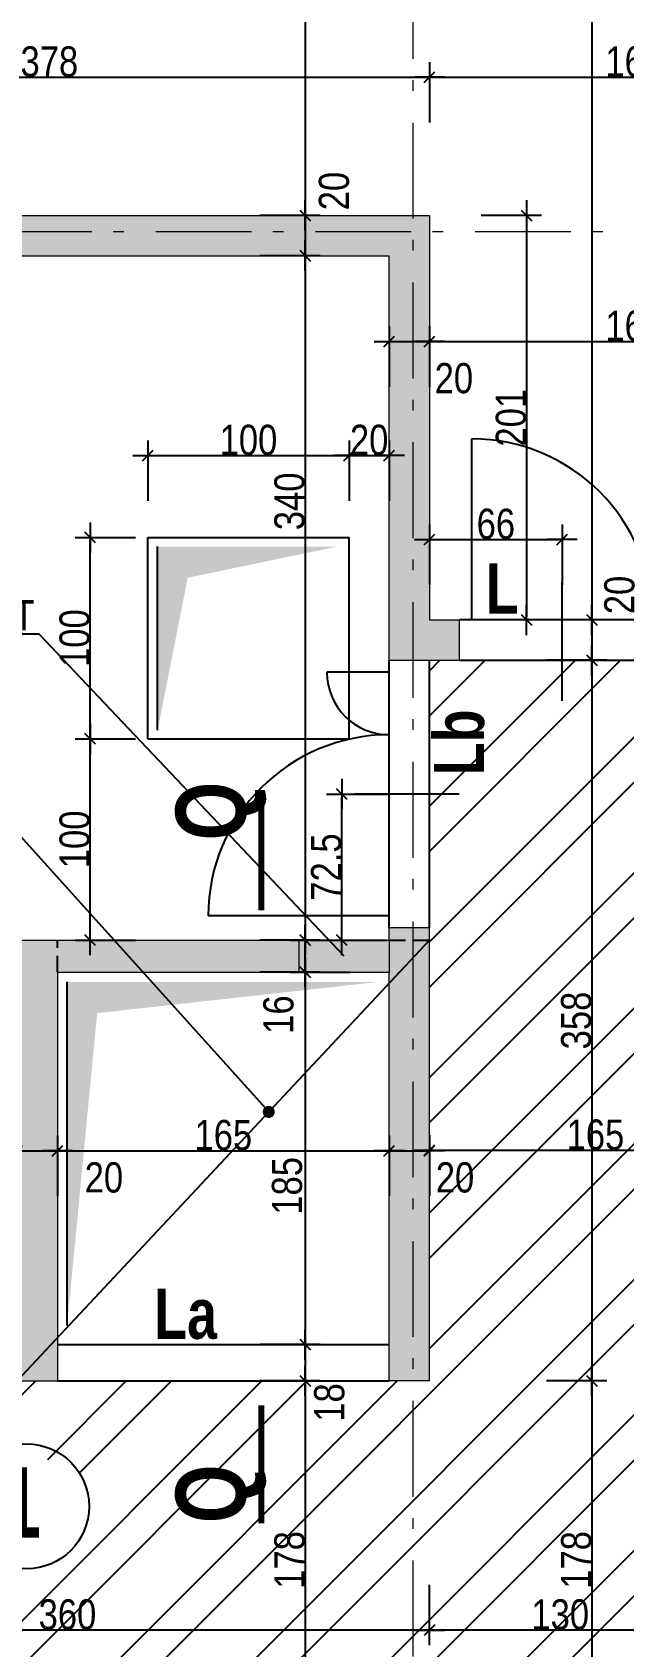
# Model space of a CAD drawing. Header units: centimetres. Extents: x -10252 to 0, y 2374 to 6574.
# Drawn here: x -6404 to -6110, y 4198 to 5000 of the extents above; entities that cross this region are included whole.
import ezdxf
from ezdxf.enums import TextEntityAlignment as Align

# ---------------------------------------------------------------- set-up
doc = ezdxf.new("R2010")
doc.units = ezdxf.units.CM
doc.header["$LTSCALE"] = 12.7
doc.header["$PDMODE"] = 1
doc.header["$PDSIZE"] = -2
doc.linetypes.add('CACHEX2', pattern=[19.05, 12.7, -6.35])
doc.linetypes.add('Style de ligne -6', pattern=[2.08328, 1.25, -0.41656, 0.13886, -0.27786])
for name, color, linetype in [('01_cote_gen', 4, 'Continuous'), ('01_linteaux', 2, 'Continuous'), ('01_murs_sup', 2, 'CACHEX2'), ('01_poch_murs', 253, 'Continuous'), ('01_texte', 230, 'Continuous'), ('AA_COTES', 2, 'Continuous')]:
    doc.layers.add(name, color=color, linetype=linetype)
for name, color, linetype, lineweight in [('01_murs_coup', 5, 'Continuous', 60), ('01_résv', 32, 'Continuous', 9), ('B Général', 7, 'Continuous', 5)]:
    doc.layers.add(name, color=color, linetype=linetype, lineweight=lineweight)
doc.styles.add('ARIAL NA', font='ARIALN.TTF')
doc.styles.add('impact', font='impact.ttf')
doc.styles.add('STYLE2', font='ARIALN.TTF')
doc.dimstyles.new('JB50', dxfattribs={"dimscale": 0.1, "dimtxt": 150, "dimasz": 15, "dimexe": 0.1, "dimexo": 0.1, "dimgap": 0.09, "dimtad": 1, "dimdec": 1, "dimdsep": 46, "dimtxsty": 'STYLE2', "dimblk1": 'BOND_G', "dimblk2": 'BOND_D', "dimsah": 1, "dimcen": 1.5, "dimdle": 0.01, "dimse1": 1, "dimse2": 1, "dimclrd": 4, "dimclre": 2, "dimclrt": 6, "dimazin": 2, "dimtfac": 2.333333, "dimtdec": 1, "dimtix": 1, "dimtmove": 2, "dimatfit": 3, "dimldrblk": 'BOND_G', "dimfxl": 1, "dimtolj": 1, "dimtzin": 0, "dimarcsym": 0})

# ---------------------------------------------------------------- blocks, each defined once
blk = doc.blocks.new('BOND_G')
at = {"layer": 'AA_COTES', "color": 0}
for p, q in [((0, -5), (0, 15)), ((5, 0), (-5, 0)), ((1.77, 1.77), (-1.77, -1.77))]:
    blk.add_line(p, q, dxfattribs=at)
blk = doc.blocks.new('BOND_D')
at = {"layer": 'AA_COTES', "color": 0}
for p, q in [((5, 0), (-5, 0)), ((-1.77, -1.77), (1.77, 1.77)), ((0, 5), (0, -15))]:
    blk.add_line(p, q, dxfattribs=at)
blk = doc.blocks.new('*D1551')
at = {"layer": '01_cote_gen', "color": 4, "lineweight": -2, "transparency": 16777216}
blk.add_line((-6225.24, 4846.78), (-6208.24, 4846.78), dxfattribs=at)
at = {"layer": 'Defpoints', "color": 0, "transparency": 16777216}
for p in [(-6206.74, 4846.78), (-6226.74, 4824.07), (-6206.74, 4824.28)]:
    blk.add_point(p, dxfattribs=at)
at = {"layer": '01_cote_gen', "color": 4, "lineweight": -2, "transparency": 16777216, "xscale": 1.5, "yscale": 1.5, "zscale": 1.5, "rotation": 180}
blk.add_blockref('BOND_G', (-6226.74, 4846.78), dxfattribs=at)
at = {"layer": '01_cote_gen', "color": 4, "lineweight": -2, "transparency": 16777216, "xscale": 1.5, "yscale": 1.5, "zscale": 1.5}
blk.add_blockref('BOND_D', (-6206.74, 4846.78), dxfattribs=at)
at = {"layer": '01_cote_gen', "color": 6, "transparency": 16777216, "insert": (-6194.61, 4828.45), "char_height": 15, "attachment_point": 5, "style": 'STYLE2'}
blk.add_mtext('\\A1;20', dxfattribs=at)
blk = doc.blocks.new('*D1552')
at = {"layer": '01_cote_gen', "color": 4, "lineweight": -2, "transparency": 16777216}
blk.add_line((-6205.24, 4846.81), (-6043.24, 4846.81), dxfattribs=at)
at = {"layer": 'Defpoints', "color": 0, "transparency": 16777216}
for p in [(-6041.74, 4846.81), (-6041.74, 4832.01), (-6206.74, 4808.89)]:
    blk.add_point(p, dxfattribs=at)
at = {"layer": '01_cote_gen', "color": 4, "lineweight": -2, "transparency": 16777216, "xscale": 1.5, "yscale": 1.5, "zscale": 1.5, "rotation": 180}
blk.add_blockref('BOND_G', (-6206.74, 4846.81), dxfattribs=at)
at = {"layer": '01_cote_gen', "color": 4, "lineweight": -2, "transparency": 16777216, "xscale": 1.5, "yscale": 1.5, "zscale": 1.5}
blk.add_blockref('BOND_D', (-6041.74, 4846.81), dxfattribs=at)
at = {"layer": '01_cote_gen', "color": 6, "transparency": 16777216, "insert": (-6104.96, 4854.48), "char_height": 15, "attachment_point": 5, "style": 'STYLE2'}
blk.add_mtext('\\A1;165', dxfattribs=at)
blk = doc.blocks.new('*D1581')
at = {"layer": '01_cote_gen', "color": 4, "lineweight": -2, "transparency": 16777216}
blk.add_line((-6410.24, 4444.72), (-6393.24, 4444.72), dxfattribs=at)
at = {"layer": 'Defpoints', "color": 0, "transparency": 16777216}
for p in [(-6391.74, 4489.27), (-6411.74, 4469.9), (-6391.74, 4444.72)]:
    blk.add_point(p, dxfattribs=at)
at = {"layer": '01_cote_gen', "color": 4, "lineweight": -2, "transparency": 16777216, "xscale": 1.5, "yscale": 1.5, "zscale": 1.5, "rotation": 180}
blk.add_blockref('BOND_G', (-6411.74, 4444.72), dxfattribs=at)
at = {"layer": '01_cote_gen', "color": 4, "lineweight": -2, "transparency": 16777216, "xscale": 1.5, "yscale": 1.5, "zscale": 1.5}
blk.add_blockref('BOND_D', (-6391.74, 4444.72), dxfattribs=at)
at = {"layer": '01_cote_gen', "color": 6, "transparency": 16777216, "insert": (-6368.61, 4431.35), "char_height": 15, "attachment_point": 5, "style": 'STYLE2'}
blk.add_mtext('\\A1;20', dxfattribs=at)
blk = doc.blocks.new('*D1582')
at = {"layer": '01_cote_gen', "color": 4, "lineweight": -2, "transparency": 16777216}
blk.add_line((-6390.24, 4444.72), (-6228.24, 4444.72), dxfattribs=at)
at = {"layer": 'Defpoints', "color": 0, "transparency": 16777216}
for p in [(-6391.74, 4489.27), (-6226.74, 4477.65), (-6226.74, 4444.72)]:
    blk.add_point(p, dxfattribs=at)
at = {"layer": '01_cote_gen', "color": 4, "lineweight": -2, "transparency": 16777216, "xscale": 1.5, "yscale": 1.5, "zscale": 1.5, "rotation": 180}
blk.add_blockref('BOND_G', (-6391.74, 4444.72), dxfattribs=at)
at = {"layer": '01_cote_gen', "color": 4, "lineweight": -2, "transparency": 16777216, "xscale": 1.5, "yscale": 1.5, "zscale": 1.5}
blk.add_blockref('BOND_D', (-6226.74, 4444.72), dxfattribs=at)
at = {"layer": '01_cote_gen', "color": 6, "transparency": 16777216, "insert": (-6309.24, 4452.39), "char_height": 15, "attachment_point": 5, "style": 'STYLE2'}
blk.add_mtext('\\A1;165', dxfattribs=at)
blk = doc.blocks.new('*D1583')
at = {"layer": '01_cote_gen', "color": 4, "lineweight": -2, "transparency": 16777216}
blk.add_line((-6225.24, 4444.72), (-6208.24, 4444.72), dxfattribs=at)
at = {"layer": 'Defpoints', "color": 0, "transparency": 16777216}
for p in [(-6226.74, 4477.65), (-6206.74, 4478.44), (-6206.74, 4444.72)]:
    blk.add_point(p, dxfattribs=at)
at = {"layer": '01_cote_gen', "color": 4, "lineweight": -2, "transparency": 16777216, "xscale": 1.5, "yscale": 1.5, "zscale": 1.5, "rotation": 180}
blk.add_blockref('BOND_G', (-6226.74, 4444.72), dxfattribs=at)
at = {"layer": '01_cote_gen', "color": 4, "lineweight": -2, "transparency": 16777216, "xscale": 1.5, "yscale": 1.5, "zscale": 1.5}
blk.add_blockref('BOND_D', (-6206.74, 4444.72), dxfattribs=at)
at = {"layer": '01_cote_gen', "color": 6, "transparency": 16777216, "insert": (-6194.04, 4431.35), "char_height": 15, "attachment_point": 5, "style": 'STYLE2'}
blk.add_mtext('\\A1;20', dxfattribs=at)
blk = doc.blocks.new('*D1584')
at = {"layer": '01_cote_gen', "color": 4, "lineweight": -2, "transparency": 16777216}
blk.add_line((-6205.24, 4444.94), (-6043.24, 4444.94), dxfattribs=at)
at = {"layer": 'Defpoints', "color": 0, "transparency": 16777216}
for p in [(-6206.74, 4478.44), (-6041.74, 4472.06), (-6041.74, 4444.94)]:
    blk.add_point(p, dxfattribs=at)
at = {"layer": '01_cote_gen', "color": 4, "lineweight": -2, "transparency": 16777216, "xscale": 1.5, "yscale": 1.5, "zscale": 1.5, "rotation": 180}
blk.add_blockref('BOND_G', (-6206.74, 4444.94), dxfattribs=at)
at = {"layer": '01_cote_gen', "color": 4, "lineweight": -2, "transparency": 16777216, "xscale": 1.5, "yscale": 1.5, "zscale": 1.5}
blk.add_blockref('BOND_D', (-6041.74, 4444.94), dxfattribs=at)
at = {"layer": '01_cote_gen', "color": 6, "transparency": 16777216, "insert": (-6124.24, 4452.61), "char_height": 15, "attachment_point": 5, "style": 'STYLE2'}
blk.add_mtext('\\A1;165', dxfattribs=at)
blk = doc.blocks.new('*D1375')
at = {"layer": '01_cote_gen', "color": 4, "lineweight": -2, "transparency": 16777216}
blk.add_line((-6268.6, 5486.88), (-6268.6, 4910.89), dxfattribs=at)
at = {"layer": 'Defpoints', "color": 0, "transparency": 16777216}
for p in [(-6297.73, 5488.38), (-6297.73, 4909.39), (-6268.6, 4909.39)]:
    blk.add_point(p, dxfattribs=at)
at = {"layer": '01_cote_gen', "color": 4, "lineweight": -2, "transparency": 16777216, "xscale": 1.5, "yscale": 1.5, "zscale": 1.5}
for name, p, rotation in [('BOND_G', (-6268.6, 5488.38), 90), ('BOND_D', (-6268.6, 4909.39), 270)]:
    blk.add_blockref(name, p, dxfattribs=dict(at, rotation=rotation))
at = {"layer": '01_cote_gen', "color": 6, "transparency": 16777216, "insert": (-6276.27, 5198.88), "char_height": 15, "attachment_point": 5, "rotation": 90, "style": 'STYLE2'}
blk.add_mtext('\\A1;579', dxfattribs=at)
blk = doc.blocks.new('*D1377')
at = {"layer": '01_cote_gen', "color": 4, "lineweight": -2, "transparency": 16777216}
blk.add_line((-6268.6, 4907.89), (-6268.6, 4890.89), dxfattribs=at)
at = {"layer": 'Defpoints', "color": 0, "transparency": 16777216}
for p in [(-6308.24, 4909.39), (-6308.24, 4889.39), (-6268.6, 4889.39)]:
    blk.add_point(p, dxfattribs=at)
at = {"layer": '01_cote_gen', "color": 4, "lineweight": -2, "transparency": 16777216, "xscale": 1.5, "yscale": 1.5, "zscale": 1.5}
for name, p, rotation in [('BOND_G', (-6268.6, 4909.39), 90), ('BOND_D', (-6268.6, 4889.39), 270)]:
    blk.add_blockref(name, p, dxfattribs=dict(at, rotation=rotation))
at = {"layer": '01_cote_gen', "color": 6, "transparency": 16777216, "insert": (-6254.16, 4921.49), "char_height": 15, "attachment_point": 5, "rotation": 90, "style": 'STYLE2'}
blk.add_mtext('\\A1;20', dxfattribs=at)
blk = doc.blocks.new('*D1378')
at = {"layer": '01_cote_gen', "color": 4, "lineweight": -2, "transparency": 16777216}
blk.add_line((-6268.6, 4887.89), (-6268.6, 4550.89), dxfattribs=at)
at = {"layer": 'Defpoints', "color": 0, "transparency": 16777216}
for p in [(-6276.1, 4889.39), (-6298.13, 4549.39), (-6268.6, 4549.39)]:
    blk.add_point(p, dxfattribs=at)
at = {"layer": '01_cote_gen', "color": 4, "lineweight": -2, "transparency": 16777216, "xscale": 1.5, "yscale": 1.5, "zscale": 1.5}
for name, p, rotation in [('BOND_G', (-6268.6, 4889.39), 90), ('BOND_D', (-6268.6, 4549.39), 270)]:
    blk.add_blockref(name, p, dxfattribs=dict(at, rotation=rotation))
at = {"layer": '01_cote_gen', "color": 6, "transparency": 16777216, "insert": (-6276.27, 4767.33), "char_height": 15, "attachment_point": 5, "rotation": 90, "style": 'STYLE2'}
blk.add_mtext('\\A1;340', dxfattribs=at)
blk = doc.blocks.new('*D1379')
at = {"layer": '01_cote_gen', "color": 4, "lineweight": -2, "transparency": 16777216}
blk.add_line((-6268.6, 4534.89), (-6268.6, 4547.89), dxfattribs=at)
at = {"layer": 'Defpoints', "color": 0, "transparency": 16777216}
for p in [(-6279.16, 4549.39), (-6268.6, 4549.39), (-6279.16, 4533.39)]:
    blk.add_point(p, dxfattribs=at)
at = {"layer": '01_cote_gen', "color": 4, "lineweight": -2, "transparency": 16777216, "xscale": 1.5, "yscale": 1.5, "zscale": 1.5}
for name, p, rotation in [('BOND_D', (-6268.6, 4549.39), 90), ('BOND_G', (-6268.6, 4533.39), 270)]:
    blk.add_blockref(name, p, dxfattribs=dict(at, rotation=rotation))
at = {"layer": '01_cote_gen', "color": 6, "transparency": 16777216, "insert": (-6281.78, 4512.33), "char_height": 15, "attachment_point": 5, "rotation": 90, "style": 'STYLE2'}
blk.add_mtext('\\A1;16', dxfattribs=at)
blk = doc.blocks.new('*D1380')
at = {"layer": '01_cote_gen', "color": 4, "lineweight": -2, "transparency": 16777216}
blk.add_line((-6268.6, 4531.89), (-6268.6, 4349.89), dxfattribs=at)
at = {"layer": 'Defpoints', "color": 0, "transparency": 16777216}
for p in [(-6297.07, 4533.39), (-6302.34, 4348.39), (-6268.6, 4348.39)]:
    blk.add_point(p, dxfattribs=at)
at = {"layer": '01_cote_gen', "color": 4, "lineweight": -2, "transparency": 16777216, "xscale": 1.5, "yscale": 1.5, "zscale": 1.5}
for name, p, rotation in [('BOND_G', (-6268.6, 4533.39), 90), ('BOND_D', (-6268.6, 4348.39), 270)]:
    blk.add_blockref(name, p, dxfattribs=dict(at, rotation=rotation))
at = {"layer": '01_cote_gen', "color": 6, "transparency": 16777216, "insert": (-6277.49, 4427.25), "char_height": 15, "attachment_point": 5, "rotation": 90, "style": 'STYLE2'}
blk.add_mtext('\\A1;185', dxfattribs=at)
blk = doc.blocks.new('*D1381')
at = {"layer": '01_cote_gen', "color": 4, "lineweight": -2, "transparency": 16777216}
blk.add_line((-6268.6, 4346.89), (-6268.6, 4331.89), dxfattribs=at)
at = {"layer": 'Defpoints', "color": 0, "transparency": 16777216}
for p in [(-6291.1, 4348.39), (-6291.1, 4330.39), (-6268.6, 4330.39)]:
    blk.add_point(p, dxfattribs=at)
at = {"layer": '01_cote_gen', "color": 4, "lineweight": -2, "transparency": 16777216, "xscale": 1.5, "yscale": 1.5, "zscale": 1.5}
for name, p, rotation in [('BOND_G', (-6268.6, 4348.39), 90), ('BOND_D', (-6268.6, 4330.39), 270)]:
    blk.add_blockref(name, p, dxfattribs=dict(at, rotation=rotation))
at = {"layer": '01_cote_gen', "color": 6, "transparency": 16777216, "insert": (-6256.49, 4319.62), "char_height": 15, "attachment_point": 5, "rotation": 90, "style": 'STYLE2'}
blk.add_mtext('\\A1;18', dxfattribs=at)
blk = doc.blocks.new('*D1382')
at = {"layer": '01_cote_gen', "color": 4, "lineweight": -2, "transparency": 16777216}
blk.add_line((-6268.6, 4328.89), (-6268.6, 4153.89), dxfattribs=at)
at = {"layer": 'Defpoints', "color": 0, "transparency": 16777216}
for p in [(-6291.1, 4330.39), (-6298.41, 4152.39), (-6268.6, 4152.39)]:
    blk.add_point(p, dxfattribs=at)
at = {"layer": '01_cote_gen', "color": 4, "lineweight": -2, "transparency": 16777216, "xscale": 1.5, "yscale": 1.5, "zscale": 1.5}
for name, p, rotation in [('BOND_G', (-6268.6, 4330.39), 90), ('BOND_D', (-6268.6, 4152.39), 270)]:
    blk.add_blockref(name, p, dxfattribs=dict(at, rotation=rotation))
at = {"layer": '01_cote_gen', "color": 6, "transparency": 16777216, "insert": (-6276.27, 4241.39), "char_height": 15, "attachment_point": 5, "rotation": 90, "style": 'STYLE2'}
blk.add_mtext('\\A1;178', dxfattribs=at)
blk = doc.blocks.new('*D1588')
at = {"layer": '01_linteaux', "color": 4, "lineweight": -2, "transparency": 16777216}
blk.add_line((-6158.51, 4907.89), (-6158.51, 4709.89), dxfattribs=at)
at = {"layer": 'Defpoints', "color": 0, "transparency": 16777216}
for p in [(-6206.74, 4909.39), (-6191.74, 4708.39), (-6158.51, 4708.39)]:
    blk.add_point(p, dxfattribs=at)
at = {"layer": '01_linteaux', "color": 4, "lineweight": -2, "transparency": 16777216, "xscale": 1.5, "yscale": 1.5, "zscale": 1.5}
for name, p, rotation in [('BOND_G', (-6158.51, 4909.39), 90), ('BOND_D', (-6158.51, 4708.39), 270)]:
    blk.add_blockref(name, p, dxfattribs=dict(at, rotation=rotation))
at = {"layer": '01_linteaux', "color": 6, "transparency": 16777216, "insert": (-6166.17, 4808.89), "char_height": 15, "attachment_point": 5, "rotation": 90, "style": 'STYLE2'}
blk.add_mtext('\\A1;201', dxfattribs=at)
blk = doc.blocks.new('*D1589')
at = {"layer": '01_cote_gen', "color": 4, "lineweight": -2, "transparency": 16777216}
blk.add_line((-6126.05, 5486.88), (-6126.05, 4709.89), dxfattribs=at)
at = {"layer": 'Defpoints', "color": 0, "transparency": 16777216}
for p in [(-6167.79, 5488.38), (-6151.01, 4708.39), (-6126.05, 4708.39)]:
    blk.add_point(p, dxfattribs=at)
at = {"layer": '01_cote_gen', "color": 4, "lineweight": -2, "transparency": 16777216, "xscale": 1.5, "yscale": 1.5, "zscale": 1.5}
for name, p, rotation in [('BOND_G', (-6126.05, 5488.38), 90), ('BOND_D', (-6126.05, 4708.39), 270)]:
    blk.add_blockref(name, p, dxfattribs=dict(at, rotation=rotation))
at = {"layer": '01_cote_gen', "color": 6, "transparency": 16777216, "insert": (-6133.72, 5098.38), "char_height": 15, "attachment_point": 5, "rotation": 90, "style": 'STYLE2'}
blk.add_mtext('\\A1;780', dxfattribs=at)
blk = doc.blocks.new('*D1590')
at = {"layer": '01_cote_gen', "color": 4, "lineweight": -2, "transparency": 16777216}
blk.add_line((-6126.05, 4706.89), (-6126.05, 4689.89), dxfattribs=at)
at = {"layer": 'Defpoints', "color": 0, "transparency": 16777216}
for p in [(-6148.55, 4708.39), (-6191.74, 4688.39), (-6126.05, 4688.39)]:
    blk.add_point(p, dxfattribs=at)
at = {"layer": '01_cote_gen', "color": 4, "lineweight": -2, "transparency": 16777216, "xscale": 1.5, "yscale": 1.5, "zscale": 1.5}
for name, p, rotation in [('BOND_G', (-6126.05, 4708.39), 90), ('BOND_D', (-6126.05, 4688.39), 270)]:
    blk.add_blockref(name, p, dxfattribs=dict(at, rotation=rotation))
at = {"layer": '01_cote_gen', "color": 6, "transparency": 16777216, "insert": (-6112.24, 4720.81), "char_height": 15, "attachment_point": 5, "rotation": 90, "style": 'STYLE2'}
blk.add_mtext('\\A1;20', dxfattribs=at)
blk = doc.blocks.new('*D1591')
at = {"layer": '01_cote_gen', "color": 4, "lineweight": -2, "transparency": 16777216}
blk.add_line((-6126.05, 4686.89), (-6126.05, 4331.89), dxfattribs=at)
at = {"layer": 'Defpoints', "color": 0, "transparency": 16777216}
for p in [(-6191.74, 4688.39), (-6206.74, 4330.39), (-6126.05, 4330.39)]:
    blk.add_point(p, dxfattribs=at)
at = {"layer": '01_cote_gen', "color": 4, "lineweight": -2, "transparency": 16777216, "xscale": 1.5, "yscale": 1.5, "zscale": 1.5}
for name, p, rotation in [('BOND_G', (-6126.05, 4688.39), 90), ('BOND_D', (-6126.05, 4330.39), 270)]:
    blk.add_blockref(name, p, dxfattribs=dict(at, rotation=rotation))
at = {"layer": '01_cote_gen', "color": 6, "transparency": 16777216, "insert": (-6133.72, 4509.39), "char_height": 15, "attachment_point": 5, "rotation": 90, "style": 'STYLE2'}
blk.add_mtext('\\A1;358', dxfattribs=at)
blk = doc.blocks.new('*D1388')
at = {"layer": '01_cote_gen', "color": 4, "lineweight": -2, "transparency": 16777216}
blk.add_line((-6126.05, 4328.89), (-6126.05, 4153.89), dxfattribs=at)
at = {"layer": 'Defpoints', "color": 0, "transparency": 16777216}
for p in [(-6148.55, 4330.39), (-6148.55, 4152.39), (-6126.05, 4152.39)]:
    blk.add_point(p, dxfattribs=at)
at = {"layer": '01_cote_gen', "color": 4, "lineweight": -2, "transparency": 16777216, "xscale": 1.5, "yscale": 1.5, "zscale": 1.5}
for name, p, rotation in [('BOND_G', (-6126.05, 4330.39), 90), ('BOND_D', (-6126.05, 4152.39), 270)]:
    blk.add_blockref(name, p, dxfattribs=dict(at, rotation=rotation))
at = {"layer": '01_cote_gen', "color": 6, "transparency": 16777216, "insert": (-6133.72, 4241.39), "char_height": 15, "attachment_point": 5, "rotation": 90, "style": 'STYLE2'}
blk.add_mtext('\\A1;178', dxfattribs=at)
blk = doc.blocks.new('*D1601')
at = {"layer": '01_cote_gen', "color": 4, "lineweight": -2, "transparency": 16777216}
blk.add_line((-6583.24, 4978.1), (-6208.24, 4978.1), dxfattribs=at)
at = {"layer": 'Defpoints', "color": 0, "transparency": 16777216}
for p in [(-6206.74, 4978.1), (-6584.74, 4909.39), (-6206.74, 4909.39)]:
    blk.add_point(p, dxfattribs=at)
at = {"layer": '01_cote_gen', "color": 4, "lineweight": -2, "transparency": 16777216, "xscale": 1.5, "yscale": 1.5, "zscale": 1.5, "rotation": 180}
blk.add_blockref('BOND_G', (-6584.74, 4978.1), dxfattribs=at)
at = {"layer": '01_cote_gen', "color": 4, "lineweight": -2, "transparency": 16777216, "xscale": 1.5, "yscale": 1.5, "zscale": 1.5}
blk.add_blockref('BOND_D', (-6206.74, 4978.1), dxfattribs=at)
at = {"layer": '01_cote_gen', "color": 6, "transparency": 16777216, "insert": (-6395.74, 4985.77), "char_height": 15, "attachment_point": 5, "style": 'STYLE2'}
blk.add_mtext('\\A1;378', dxfattribs=at)
blk = doc.blocks.new('*D1602')
at = {"layer": '01_cote_gen', "color": 4, "lineweight": -2, "transparency": 16777216}
blk.add_line((-6205.24, 4978.1), (-6043.24, 4978.1), dxfattribs=at)
at = {"layer": 'Defpoints', "color": 0, "transparency": 16777216}
for p in [(-6041.74, 4978.1), (-6041.74, 4959.75), (-6206.74, 4909.39)]:
    blk.add_point(p, dxfattribs=at)
at = {"layer": '01_cote_gen', "color": 4, "lineweight": -2, "transparency": 16777216, "xscale": 1.5, "yscale": 1.5, "zscale": 1.5, "rotation": 180}
blk.add_blockref('BOND_G', (-6206.74, 4978.1), dxfattribs=at)
at = {"layer": '01_cote_gen', "color": 4, "lineweight": -2, "transparency": 16777216, "xscale": 1.5, "yscale": 1.5, "zscale": 1.5}
blk.add_blockref('BOND_D', (-6041.74, 4978.1), dxfattribs=at)
at = {"layer": '01_cote_gen', "color": 6, "transparency": 16777216, "insert": (-6104.96, 4985.77), "char_height": 15, "attachment_point": 5, "style": 'STYLE2'}
blk.add_mtext('\\A1;165', dxfattribs=at)
blk = doc.blocks.new('*D1623')
at = {"layer": '01_cote_gen', "color": 4, "lineweight": -2, "transparency": 16777216}
blk.add_line((-6205.24, 4748.41), (-6142.24, 4748.41), dxfattribs=at)
at = {"layer": 'Defpoints', "color": 0, "transparency": 16777216}
for p in [(-6140.74, 4748.41), (-6206.74, 4747.69), (-6140.74, 4727.11)]:
    blk.add_point(p, dxfattribs=at)
at = {"layer": '01_cote_gen', "color": 4, "lineweight": -2, "transparency": 16777216, "xscale": 1.5, "yscale": 1.5, "zscale": 1.5, "rotation": 180}
blk.add_blockref('BOND_G', (-6206.74, 4748.41), dxfattribs=at)
at = {"layer": '01_cote_gen', "color": 4, "lineweight": -2, "transparency": 16777216, "xscale": 1.5, "yscale": 1.5, "zscale": 1.5}
blk.add_blockref('BOND_D', (-6140.74, 4748.41), dxfattribs=at)
at = {"layer": '01_cote_gen', "color": 6, "transparency": 16777216, "insert": (-6173.74, 4756.07), "char_height": 15, "attachment_point": 5, "style": 'STYLE2'}
blk.add_mtext('\\A1;66', dxfattribs=at)
blk = doc.blocks.new('*D1624')
at = {"layer": '01_cote_gen', "color": 4, "lineweight": -2, "transparency": 16777216}
blk.add_line((-6250.37, 4550.89), (-6250.37, 4620.39), dxfattribs=at)
at = {"layer": 'Defpoints', "color": 0, "transparency": 16777216}
for p in [(-6250.37, 4621.89), (-6243.85, 4621.89), (-6246.1, 4549.39)]:
    blk.add_point(p, dxfattribs=at)
at = {"layer": '01_cote_gen', "color": 4, "lineweight": -2, "transparency": 16777216, "xscale": 1.5, "yscale": 1.5, "zscale": 1.5}
for name, p, rotation in [('BOND_D', (-6250.37, 4621.89), 90), ('BOND_G', (-6250.37, 4549.39), 270)]:
    blk.add_blockref(name, p, dxfattribs=dict(at, rotation=rotation))
at = {"layer": '01_cote_gen', "color": 6, "transparency": 16777216, "insert": (-6258.04, 4585.64), "char_height": 15, "attachment_point": 5, "rotation": 90, "style": 'STYLE2'}
blk.add_mtext('\\A1;72.5', dxfattribs=at)
blk = doc.blocks.new('*D1420')
at = {"layer": '01_cote_gen', "color": 4, "lineweight": -2, "transparency": 16777216}
blk.add_line((-6208.24, 4206.57), (-6565.24, 4206.57), dxfattribs=at)
at = {"layer": 'Defpoints', "color": 0, "transparency": 16777216}
for p in [(-6206.74, 4315.32), (-6566.74, 4282.39), (-6566.74, 4206.57)]:
    blk.add_point(p, dxfattribs=at)
at = {"layer": '01_cote_gen', "color": 4, "lineweight": -2, "transparency": 16777216, "xscale": 1.5, "yscale": 1.5, "zscale": 1.5, "rotation": 180}
blk.add_blockref('BOND_D', (-6566.74, 4206.57), dxfattribs=at)
at = {"layer": '01_cote_gen', "color": 4, "lineweight": -2, "transparency": 16777216, "xscale": 1.5, "yscale": 1.5, "zscale": 1.5}
blk.add_blockref('BOND_G', (-6206.74, 4206.57), dxfattribs=at)
at = {"layer": '01_cote_gen', "color": 6, "transparency": 16777216, "insert": (-6386.74, 4214.24), "char_height": 15, "attachment_point": 5, "style": 'STYLE2'}
blk.add_mtext('\\A1;360', dxfattribs=at)
blk = doc.blocks.new('*D1678')
at = {"layer": '01_cote_gen', "color": 4, "lineweight": -2, "ltscale": 2, "transparency": 16777216}
blk.add_line((-6078.24, 4206.57), (-6205.24, 4206.57), dxfattribs=at)
at = {"layer": 'Defpoints', "color": 0, "ltscale": 2, "transparency": 16777216}
for p in [(-6076.74, 4282.39), (-6206.74, 4229.07), (-6206.74, 4206.57)]:
    blk.add_point(p, dxfattribs=at)
at = {"layer": '01_cote_gen', "color": 4, "lineweight": -2, "ltscale": 2, "transparency": 16777216, "xscale": 1.5, "yscale": 1.5, "zscale": 1.5, "rotation": 180}
blk.add_blockref('BOND_D', (-6206.74, 4206.57), dxfattribs=at)
at = {"layer": '01_cote_gen', "color": 4, "lineweight": -2, "ltscale": 2, "transparency": 16777216, "xscale": 1.5, "yscale": 1.5, "zscale": 1.5}
blk.add_blockref('BOND_G', (-6076.74, 4206.57), dxfattribs=at)
at = {"layer": '01_cote_gen', "color": 6, "ltscale": 2, "transparency": 16777216, "insert": (-6141.74, 4214.24), "char_height": 15, "attachment_point": 5, "style": 'STYLE2'}
blk.add_mtext('\\A1;130', dxfattribs=at)
blk = doc.blocks.new('*D1920')
at = {"layer": '01_cote_gen', "color": 4, "lineweight": -2, "ltscale": 2, "transparency": 16777216}
blk.add_line((-6375.43, 4550.89), (-6375.43, 4647.89), dxfattribs=at)
at = {"layer": 'Defpoints', "color": 0, "ltscale": 2, "transparency": 16777216}
for p in [(-6375.43, 4649.39), (-6333.13, 4649.39), (-6333.13, 4549.39)]:
    blk.add_point(p, dxfattribs=at)
at = {"layer": '01_cote_gen', "color": 4, "lineweight": -2, "ltscale": 2, "transparency": 16777216, "xscale": 1.5, "yscale": 1.5, "zscale": 1.5}
for name, p, rotation in [('BOND_D', (-6375.43, 4649.39), 90), ('BOND_G', (-6375.43, 4549.39), 270)]:
    blk.add_blockref(name, p, dxfattribs=dict(at, rotation=rotation))
at = {"layer": '01_cote_gen', "color": 6, "ltscale": 2, "transparency": 16777216, "insert": (-6383.1, 4599.39), "char_height": 15, "attachment_point": 5, "rotation": 90, "style": 'STYLE2'}
blk.add_mtext('\\A1;100', dxfattribs=at)
blk = doc.blocks.new('*D1921')
at = {"layer": '01_cote_gen', "color": 4, "lineweight": -2, "ltscale": 2, "transparency": 16777216}
blk.add_line((-6375.43, 4650.89), (-6375.43, 4747.89), dxfattribs=at)
at = {"layer": 'Defpoints', "color": 0, "ltscale": 2, "transparency": 16777216}
for p in [(-6375.43, 4749.39), (-6346.74, 4749.39), (-6352.93, 4649.39)]:
    blk.add_point(p, dxfattribs=at)
at = {"layer": '01_cote_gen', "color": 4, "lineweight": -2, "ltscale": 2, "transparency": 16777216, "xscale": 1.5, "yscale": 1.5, "zscale": 1.5}
for name, p, rotation in [('BOND_D', (-6375.43, 4749.39), 90), ('BOND_G', (-6375.43, 4649.39), 270)]:
    blk.add_blockref(name, p, dxfattribs=dict(at, rotation=rotation))
at = {"layer": '01_cote_gen', "color": 6, "ltscale": 2, "transparency": 16777216, "insert": (-6383.1, 4699.39), "char_height": 15, "attachment_point": 5, "rotation": 90, "style": 'STYLE2'}
blk.add_mtext('\\A1;100', dxfattribs=at)
blk = doc.blocks.new('*D1922')
at = {"layer": '01_cote_gen', "color": 4, "lineweight": -2, "ltscale": 2, "transparency": 16777216}
blk.add_line((-6345.24, 4790.1), (-6248.24, 4790.1), dxfattribs=at)
at = {"layer": 'Defpoints', "color": 0, "ltscale": 2, "transparency": 16777216}
for p in [(-6246.74, 4790.1), (-6346.74, 4748.14), (-6246.74, 4748.14)]:
    blk.add_point(p, dxfattribs=at)
at = {"layer": '01_cote_gen', "color": 4, "lineweight": -2, "ltscale": 2, "transparency": 16777216, "xscale": 1.5, "yscale": 1.5, "zscale": 1.5, "rotation": 180}
blk.add_blockref('BOND_G', (-6346.74, 4790.1), dxfattribs=at)
at = {"layer": '01_cote_gen', "color": 4, "lineweight": -2, "ltscale": 2, "transparency": 16777216, "xscale": 1.5, "yscale": 1.5, "zscale": 1.5}
blk.add_blockref('BOND_D', (-6246.74, 4790.1), dxfattribs=at)
at = {"layer": '01_cote_gen', "color": 6, "ltscale": 2, "transparency": 16777216, "insert": (-6296.74, 4797.77), "char_height": 15, "attachment_point": 5, "style": 'STYLE2'}
blk.add_mtext('\\A1;100', dxfattribs=at)
blk = doc.blocks.new('*D1923')
at = {"layer": '01_cote_gen', "color": 4, "lineweight": -2, "ltscale": 2, "transparency": 16777216}
blk.add_line((-6245.24, 4790.1), (-6228.24, 4790.1), dxfattribs=at)
at = {"layer": 'Defpoints', "color": 0, "ltscale": 2, "transparency": 16777216}
for p in [(-6226.74, 4790.1), (-6246.74, 4782.6), (-6226.74, 4782.6)]:
    blk.add_point(p, dxfattribs=at)
at = {"layer": '01_cote_gen', "color": 4, "lineweight": -2, "ltscale": 2, "transparency": 16777216, "xscale": 1.5, "yscale": 1.5, "zscale": 1.5, "rotation": 180}
blk.add_blockref('BOND_G', (-6246.74, 4790.1), dxfattribs=at)
at = {"layer": '01_cote_gen', "color": 4, "lineweight": -2, "ltscale": 2, "transparency": 16777216, "xscale": 1.5, "yscale": 1.5, "zscale": 1.5}
blk.add_blockref('BOND_D', (-6226.74, 4790.1), dxfattribs=at)
at = {"layer": '01_cote_gen', "color": 6, "ltscale": 2, "transparency": 16777216, "insert": (-6236.74, 4797.77), "char_height": 15, "attachment_point": 5, "style": 'STYLE2'}
blk.add_mtext('\\A1;20', dxfattribs=at)

msp = doc.modelspace()

# ---------------------------------------------------------------- hatches: boundary and pattern name
at = {"layer": '01_poch_murs', "ltscale": 2}
h = msp.add_hatch(color=256, dxfattribs=at)
h.dxf.hatch_style = 1
h.paths.add_polyline_path([(-6391.74, 4533.39), (-6226.74, 4533.39), (-6226.74, 4330.39), (-6206.74, 4330.39), (-6206.74, 4555.39), (-6226.74, 4555.39), (-6226.74, 4549.39), (-6566.74, 4549.39), (-6566.74, 4889.39), (-6226.74, 4889.39), (-6226.74, 4688.39), (-6191.74, 4688.39), (-6191.74, 4708.39), (-6206.74, 4708.39), (-6206.74, 4909.39), (-6584.74, 4909.39), (-6584.74, 4643.44), (-6773.74, 4643.44), (-6773.74, 4625.44), (-6584.74, 4625.44), (-6584.74, 4454), (-6566.74, 4454), (-6566.74, 4529.39), (-6493.74, 4529.39), (-6493.74, 4454), (-6475.74, 4454), (-6475.74, 4529.39), (-6411.74, 4529.39), (-6411.74, 4454), (-6391.74, 4454)])
h.paths.add_polyline_path([(-6391.74, 4454), (-6411.74, 4454), (-6411.74, 4350.39), (-6411.74, 4350.39), (-6475.74, 4350.39), (-6475.74, 4454), (-6493.74, 4454), (-6493.74, 4350.39), (-6493.74, 4350.39), (-6566.74, 4350.39), (-6566.74, 4454), (-6584.74, 4454), (-6584.74, 4300.39), (-6825.74, 4300.39), (-6825.74, 4282.39), (-6566.74, 4282.39), (-6566.74, 4330.39), (-6566.74, 4330.39), (-6391.74, 4330.39)])
at = {"layer": '01_poch_murs'}
h = msp.add_hatch(dxfattribs=at)
h.set_pattern_fill('ANSI32', color=256, scale=5)
h.set_pattern_definition([(45, (-11226.703, 0), (-33.67596, 33.67596), []), (45, (-11204.25, 0), (-33.67596, 33.67596), [])])
h.paths.add_polyline_path([(-5614.74, 4282.39), (-5663.74, 4282.39), (-6076.74, 4282.39), (-6076.74, 4291.31), (-6214.78, 4291.31), (-6214.78, 4152.39), (-5794.34, 4152.39), (-5691.14, 4152.39), (-5614.74, 4152.39)])
h.paths.add_polyline_path([(-6041.74, 4428.39), (-6076.74, 4428.39), (-6076.74, 4433.39), (-6041.74, 4433.39), (-6041.74, 4533.39), (-6076.74, 4533.39), (-6076.74, 4538.39), (-6041.74, 4538.39), (-6041.74, 4578.39), (-6076.74, 4578.39), (-6076.74, 4583.39), (-6041.74, 4583.39), (-6041.74, 4688.39), (-6089.74, 4688.39), (-6191.74, 4688.39), (-6206.74, 4688.39), (-6206.74, 4555.39), (-6206.74, 4330.39), (-6214.78, 4330.39), (-6214.78, 4291.31), (-6076.74, 4291.31), (-6076.74, 4300.39), (-6041.74, 4300.39), (-6041.74, 4340.39), (-6076.74, 4340.39), (-6076.74, 4345.39), (-6041.74, 4345.39)])
h.paths.add_polyline_path([(-6214.78, 4330.39), (-6226.74, 4330.39), (-6391.74, 4330.39), (-6566.74, 4330.39), (-6566.74, 4291.31), (-6214.78, 4291.31)])
h.paths.add_polyline_path([(-6764.8, 4282.39), (-6825.74, 4282.39), (-6927.74, 4282.39), (-7019.74, 4282.39), (-7019.74, 3774.39), (-7019.74, 3672.39), (-7019.74, 3533.31), (-6889.74, 3533.31), (-6889.74, 3770.39), (-6889.74, 3872.39), (-6889.74, 4152.39), (-6764.8, 4152.39)])
h.paths.add_polyline_path([(-6889.74, 3261.31), (-7019.74, 3261.31), (-7019.74, 3228.38), (-6889.74, 3228.38)])
edge = h.paths.add_edge_path()
edge.add_arc((-6406.97, 4268.03), 30.98, 131.28761, 408.71239)
edge.add_line((-6386.52, 4291.31), (-6214.78, 4291.31))
edge.add_line((-6214.78, 4291.31), (-6214.78, 4152.39))
edge.add_line((-6214.78, 4152.39), (-6764.8, 4152.39))
edge.add_line((-6764.8, 4152.39), (-6764.8, 4282.39))
edge.add_line((-6764.8, 4282.39), (-6640, 4282.39))
edge.add_line((-6640, 4282.39), (-6566.74, 4282.39))
edge.add_line((-6566.74, 4282.39), (-6566.74, 4291.31))
edge.add_line((-6566.74, 4291.31), (-6427.41, 4291.31))
edge = h.paths.add_edge_path()
edge.add_arc((-6952.72, 3502.57), 30.98, 97.1799, 442.8201)
edge.add_line((-6948.85, 3533.31), (-6889.74, 3533.31))
edge.add_line((-6889.74, 3533.31), (-6889.74, 3261.31))
edge.add_line((-6889.74, 3261.31), (-7019.74, 3261.31))
edge.add_line((-7019.74, 3261.31), (-7019.74, 3265.39))
edge.add_line((-7019.74, 3265.39), (-7019.74, 3367.39))
edge.add_line((-7019.74, 3367.39), (-7019.74, 3533.31))
edge.add_line((-7019.74, 3533.31), (-6956.59, 3533.31))

# ---------------------------------------------------------------- linework, layer by layer
at = {"layer": '01_linteaux'}
for p, q in [((-6185.74, 4708.39), (-6185.74, 4798.39)), ((-6346.74, 4749.39), (-6246.74, 4749.39)), ((-6346.74, 4649.39), (-6346.74, 4749.39)), ((-6246.74, 4649.39), (-6246.74, 4749.39)), ((-6140.74, 4668.25), (-6140.74, 4727.11)), ((-6089.74, 4708.39), (-6191.74, 4708.39)), ((-6226.74, 4555.39), (-6226.74, 4688.39)), ((-6206.74, 4555.39), (-6206.74, 4688.39)), ((-6191.74, 4688.39), (-6089.74, 4688.39)), ((-6226.74, 4682.39), (-6257.74, 4682.39)), ((-6346.74, 4649.39), (-6246.74, 4649.39)), ((-6191.92, 4621.89), (-6243.85, 4621.89)), ((-6226.74, 4561.39), (-6316.74, 4561.39)), ((-6391.74, 4348.39), (-6226.74, 4348.39)), ((-6391.74, 4330.39), (-6226.74, 4330.39))]:
    msp.add_line(p, q, dxfattribs=at)
for centre, radius, start, end in [((-6185.74, 4708.39), 90, 0, 90), ((-6226.74, 4682.39), 31, 180, 270), ((-6226.74, 4561.39), 90, 90, 180)]:
    msp.add_arc(centre, radius, start, end, dxfattribs=at)
at = {"layer": '01_murs_coup', "linetype": 'Continuous', "lineweight": 18}
for p, q in [((-6584.74, 4909.39), (-6206.74, 4909.39)), ((-6206.74, 4909.39), (-6206.74, 4708.39)), ((-6566.74, 4889.39), (-6226.74, 4889.39)), ((-6226.74, 4688.39), (-6226.74, 4889.39)), ((-6206.74, 4708.39), (-6191.74, 4708.39)), ((-6191.74, 4688.39), (-6191.74, 4708.39)), ((-6226.74, 4688.39), (-6191.74, 4688.39)), ((-6566.74, 4549.39), (-6226.74, 4549.39)), ((-6206.74, 4555.39), (-6226.74, 4555.39)), ((-6226.74, 4549.39), (-6226.74, 4555.39)), ((-6206.74, 4330.39), (-6206.74, 4555.39)), ((-6391.74, 4533.39), (-6391.74, 4330.39)), ((-6391.74, 4533.39), (-6391.74, 4330.39)), ((-6391.74, 4533.39), (-6226.74, 4533.39)), ((-6226.74, 4330.39), (-6226.74, 4533.39)), ((-6566.74, 4330.39), (-6391.74, 4330.39)), ((-6206.74, 4330.39), (-6226.74, 4330.39))]:
    msp.add_line(p, q, dxfattribs=at)
at = {"layer": '01_murs_sup', "ltscale": 0.05}
for p, q in [((-6391.74, 4533.39), (-6391.74, 4549.39)), ((-6226.74, 4549.39), (-6206.74, 4549.39))]:
    msp.add_line(p, q, dxfattribs=at)
at = {"layer": '01_poch_murs', "ltscale": 200}
for p, q in [((-6341.92, 4653.63), (-6341.92, 4744.87)), ((-6386.92, 4357.95), (-6386.92, 4528.56))]:
    msp.add_line(p, q, dxfattribs=at)
for points in [[(-6341.92, 4653.63), (-6341.92, 4744.87), (-6326.95, 4729.39)], [(-6341.92, 4744.87), (-6252.5, 4744.87), (-6326.95, 4729.39)], [(-6386.92, 4357.95), (-6386.92, 4528.56), (-6371.95, 4513.07)], [(-6386.92, 4528.56), (-6232.18, 4528.56), (-6371.95, 4513.07)]]:
    msp.add_solid(points, dxfattribs=at)
at = {"layer": '01_résv'}
for p, q in [((-6271.74, 4549.39), (-6271.74, 4533.39)), ((-6226.74, 4549.39), (-6226.74, 4533.39))]:
    msp.add_line(p, q, dxfattribs=at)
msp.add_solid([(-6271.74, 4549.39), (-6271.74, 4533.39), (-6226.74, 4533.39), (-6226.74, 4549.39)], dxfattribs=at)
at = {"layer": '01_texte'}
for p, q in [((-6400.77, 4701.37), (-6472.4, 4701.37)), ((-6249.24, 4541.39), (-6400.77, 4701.37)), ((-6286.67, 4464), (-6440.71, 4634.81)), ((-6411.74, 4330.39), (-6206.74, 4549.39))]:
    msp.add_line(p, q, dxfattribs=at)
at = {"layer": '01_texte', "const_width": 3}
for points in [[(-6290.28, 4622.71), (-6290.28, 4564.21)], [(-6290.28, 4318.16), (-6290.28, 4259.66)]]:
    msp.add_lwpolyline(points, dxfattribs=at)
msp.add_lwpolyline([(-6288.17, 4464, 1), (-6285.17, 4464, 1)], format="xyb", close=True, dxfattribs=at)
at = {"layer": '01_texte'}
msp.add_circle((-6406.97, 4268.03), 30.98, dxfattribs=at)
at = {"layer": 'B Général', "color": 1, "linetype": 'Style de ligne -6', "lineweight": 13, "ltscale": 3, "true_color": 0xff0000}
for p, q in [((-6214.78, 2447.23), (-6214.78, 5610.21)), ((-3279.03, 4901.31), (-7810.02, 4901.31))]:
    msp.add_line(p, q, dxfattribs=at)

# ---------------------------------------------------------------- texts
at = {"layer": '01_texte', "style": 'impact'}
for s, p in [('L ', (-6166.81, 4704.01)), ('La ', (-6324.25, 4343.75))]:
    msp.add_text(s, height=25, dxfattribs=at).set_placement(p, align=Align.BOTTOM_CENTER)
at = {"layer": '01_texte', "style": 'ARIAL NA'}
msp.add_text('45x20HT', height=15, dxfattribs=at).set_placement((-6472.8, 4703.24))
at = {"layer": '01_texte', "style": 'impact'}
for s, height, p in [('Lb', 25, (-6172.08, 4647.6)), ('Q', 35, (-6287.43, 4613.46)), ('Q', 35, (-6287.43, 4274.26))]:
    msp.add_text(s, height=height, rotation=90, dxfattribs=at).set_placement(p, align=Align.BOTTOM_CENTER)
msp.add_text('1', height=35, dxfattribs=at).set_placement((-6410.31, 4269.91), align=Align.MIDDLE_CENTER)

# ---------------------------------------------------------------- dimensions: what is measured, and where the dimension line sits
at = {"layer": '01_cote_gen'}
for base, p1, p2, picture, middle in [((-6268.6, 4909.39), (-6297.73, 5488.38), (-6297.73, 4909.39), '*D1375', (-6276.27, 5198.88)), ((-6126.05, 4708.39), (-6167.79, 5488.38), (-6151.01, 4708.39), '*D1589', (-6133.72, 5098.38)), ((-6126.05, 4330.39), (-6191.74, 4688.39), (-6206.74, 4330.39), '*D1591', (-6133.72, 4509.39)), ((-6250.37, 4621.89), (-6246.1, 4549.39), (-6243.85, 4621.89), '*D1624', (-6258.04, 4585.64)), ((-6268.6, 4152.39), (-6291.1, 4330.39), (-6298.41, 4152.39), '*D1382', (-6276.27, 4241.39)), ((-6126.05, 4152.39), (-6148.55, 4330.39), (-6148.55, 4152.39), '*D1388', (-6133.72, 4241.39))]:
    dim = msp.add_linear_dim(base=base, p1=p1, p2=p2, angle=90, dimstyle='JB50', dxfattribs=at)
    dim.commit()
    dim.dimension.update_dxf_attribs({"geometry": picture, "text_midpoint": middle})
for base, p1, p2, picture, middle in [((-6206.74, 4978.1), (-6584.74, 4909.39), (-6206.74, 4909.39), '*D1601', (-6395.74, 4985.77)), ((-6140.74, 4748.41), (-6206.74, 4747.69), (-6140.74, 4727.11), '*D1623', (-6173.74, 4756.07)), ((-6226.74, 4444.72), (-6391.74, 4489.27), (-6226.74, 4477.65), '*D1582', (-6309.24, 4452.39)), ((-6041.74, 4444.94), (-6206.74, 4478.44), (-6041.74, 4472.06), '*D1584', (-6124.24, 4452.61)), ((-6566.74, 4206.57), (-6206.74, 4315.32), (-6566.74, 4282.39), '*D1420', (-6386.74, 4214.24))]:
    dim = msp.add_linear_dim(base=base, p1=p1, p2=p2, dimstyle='JB50', dxfattribs=at)
    dim.commit()
    dim.dimension.update_dxf_attribs({"geometry": picture, "text_midpoint": middle})
for base, p1, p2, picture, middle in [((-6041.74, 4978.1), (-6206.74, 4909.39), (-6041.74, 4959.75), '*D1602', (-6104.96, 4985.77)), ((-6041.74, 4846.81), (-6206.74, 4808.89), (-6041.74, 4832.01), '*D1552', (-6104.96, 4854.48)), ((-6206.74, 4846.78), (-6226.74, 4824.07), (-6206.74, 4824.28), '*D1551', (-6194.61, 4828.45)), ((-6391.74, 4444.72), (-6411.74, 4469.9), (-6391.74, 4489.27), '*D1581', (-6368.61, 4431.35)), ((-6206.74, 4444.72), (-6226.74, 4477.65), (-6206.74, 4478.44), '*D1583', (-6194.04, 4431.35))]:
    dim = msp.add_linear_dim(base=base, p1=p1, p2=p2, dimstyle='JB50', dxfattribs=at)
    dim.commit()
    dim.dimension.update_dxf_attribs({"geometry": picture, "text_midpoint": middle, "dimtype": 160})
for base, p1, p2, picture, middle in [((-6268.6, 4889.39), (-6308.24, 4909.39), (-6308.24, 4889.39), '*D1377', (-6254.16, 4921.49)), ((-6268.6, 4549.39), (-6276.1, 4889.39), (-6298.13, 4549.39), '*D1378', (-6276.27, 4767.33)), ((-6126.05, 4688.39), (-6148.55, 4708.39), (-6191.74, 4688.39), '*D1590', (-6112.24, 4720.81)), ((-6268.6, 4549.39), (-6279.16, 4533.39), (-6279.16, 4549.39), '*D1379', (-6281.78, 4512.33)), ((-6268.6, 4348.39), (-6297.07, 4533.39), (-6302.34, 4348.39), '*D1380', (-6277.49, 4427.25)), ((-6268.6, 4330.39), (-6291.1, 4348.39), (-6291.1, 4330.39), '*D1381', (-6256.49, 4319.62))]:
    dim = msp.add_linear_dim(base=base, p1=p1, p2=p2, angle=90, dimstyle='JB50', dxfattribs=at)
    dim.commit()
    dim.dimension.update_dxf_attribs({"geometry": picture, "text_midpoint": middle, "dimtype": 160})
at = {"layer": '01_cote_gen', "ltscale": 2}
for base, p1, p2, picture, middle in [((-6246.74, 4790.1), (-6346.74, 4748.14), (-6246.74, 4748.14), '*D1922', (-6296.74, 4797.77)), ((-6226.74, 4790.1), (-6246.74, 4782.6), (-6226.74, 4782.6), '*D1923', (-6236.74, 4797.77)), ((-6206.74, 4206.57), (-6076.74, 4282.39), (-6206.74, 4229.07), '*D1678', (-6141.74, 4214.24))]:
    dim = msp.add_linear_dim(base=base, p1=p1, p2=p2, dimstyle='JB50', dxfattribs=at)
    dim.commit()
    dim.dimension.update_dxf_attribs({"geometry": picture, "text_midpoint": middle})
for base, p1, p2, picture, middle in [((-6375.43, 4749.39), (-6352.93, 4649.39), (-6346.74, 4749.39), '*D1921', (-6383.1, 4699.39)), ((-6375.43, 4649.39), (-6333.13, 4549.39), (-6333.13, 4649.39), '*D1920', (-6383.1, 4599.39))]:
    dim = msp.add_linear_dim(base=base, p1=p1, p2=p2, angle=90, dimstyle='JB50', dxfattribs=at)
    dim.commit()
    dim.dimension.update_dxf_attribs({"geometry": picture, "text_midpoint": middle})
at = {"layer": '01_linteaux'}
dim = msp.add_linear_dim(base=(-6158.51, 4708.39), p1=(-6206.74, 4909.39), p2=(-6191.74, 4708.39), angle=90, dimstyle='JB50', dxfattribs=at)
dim.commit()
dim.dimension.update_dxf_attribs({"geometry": '*D1588', "text_midpoint": (-6166.17, 4808.89)})

doc.saveas('drawing.dxf')
